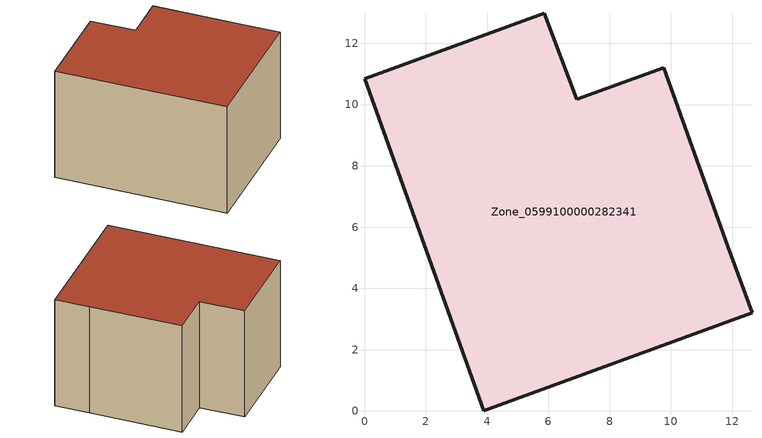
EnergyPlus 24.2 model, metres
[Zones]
Zone_0599100000282341
 floor ground (C_G): 6.93,10.17 9.76,11.21 11.85,5.38 12.65,3.2 3.89,0 0,10.84 5.87,12.99 z0
 wall outside (C_F): 3.89,0 12.65,3.2 11.85,5.38 9.76,11.21 6.93,10.17 5.87,12.99 0,10.84 3.89,0 z0:7.82
 roof outside (C_R): 5.87,12.99 0,10.84 3.89,0 12.65,3.2 11.85,5.38 9.76,11.21 6.93,10.17 z7.82
[BUILDING]
Pand.0599100000282341: North Axis=0; Terrain=City; Loads Convergence Tolerance Value=0.04; Temperature Convergence Tolerance Value=0.4; Solar Distribution=FullExterior; Maximum Number of Warmup Days=25; Minimum Number of Warmup Days=1
[Site:Location]
Rotterdam.The.Hague.AP_ZH_NLD Design_Conditions: Latitude=51.96; Longitude=4.45; Time Zone=1; Elevation=-4.5
[SITE:GROUNDTEMPERATURE:BUILDINGSURFACE]
18, 18, 18, 18, 18, 18, 18, 18, 18, 18, 18, 18
[MATERIAL] Thermal Absorptance=0.9; Solar Absorptance=0.7; Visible Absorptance=0.7
Name | Roughness | Thickness | Conductivity | Density | Specific Heat
G.TC.1946-1964 | MediumSmooth | 0.15 | 1 | 540 | 1210
F.TC.1946-1964 | Rough | 0.3 | 0.857143 | 1920 | 840
R.TC.1946-1964 | MediumRough | 0.2 | 0.235294 | 1500 | 1000
[CONSTRUCTION]
C_G: G.TC.1946-1964
C_F: F.TC.1946-1964
C_R: R.TC.1946-1964
[ZONE]
Zone_0599100000282341: Type=1; Multiplier=1; Ceiling Height=Autocalculate; Volume=Autocalculate; Floor Area=autocalculate; Part of Total Floor Area=Yes
[ZONEINFILTRATION:DESIGNFLOWRATE]
Infil_Zone_0599100000282341: Zone or ZoneList or Space or SpaceList=Zone_0599100000282341; Schedule=AlwaysOn; Design Flow Rate Calculation Method=Flow/Area; Flow Rate per Floor Area=0.003; Constant Term Coefficient=1; Temperature Term Coefficient=0; Velocity Term Coefficient=0; Velocity Squared Term Coefficient=0
[HVACTEMPLATE:ZONE:IDEALLOADSAIRSYSTEM]
Zone_0599100000282341: Maximum Heating Supply Air Temperature=50; Minimum Cooling Supply Air Temperature=13; Maximum Heating Supply Air Humidity Ratio=0.0156; Minimum Cooling Supply Air Humidity Ratio=0.0077; Heating Limit=NoLimit; Cooling Limit=NoLimit; Dehumidification Control Type=ConstantSensibleHeatRatio; Cooling Sensible Heat Ratio=0.7; Dehumidification Setpoint=60; Humidification Control Type=None; Humidification Setpoint=30; Outdoor Air Method=None; Outdoor Air Flow Rate per Person=0.00944; Outdoor Air Flow Rate per Zone Floor Area=0; Outdoor Air Flow Rate per Zone=0; Demand Controlled Ventilation Type=None; Outdoor Air Economizer Type=NoEconomizer; Heat Recovery Type=None; Sensible Heat Recovery Effectiveness=0.7; Latent Heat Recovery Effectiveness=0.65
[ZONECONTROL:THERMOSTAT]
ThermostatControl_Zone_0599100000282341: Zone or ZoneList=Zone_0599100000282341; Control Type Schedule=DualSetpointControlType; Control 1=Thermostat_Zone_0599100000282341; Temperature Difference Between Cutout And Setpoint=0
[THERMOSTATSETPOINT:DUALSETPOINT]
Thermostat_Zone_0599100000282341: Heating Setpoint Temperature Schedule=HeatingSetpoint_Zone_0599100000282341; Cooling Setpoint Temperature Schedule=CoolingSetpoint_Zone_0599100000282341
[SCHEDULE:COMPACT]
HeatingSetpoint_Zone_0599100000282341: Through: 12/31, For: AllDays, Until: 24:00, 21
CoolingSetpoint_Zone_0599100000282341: Through: 12/31, For: AllDays, Until: 24:00, 24
DualSetpointControlType: Through: 12/31, For: AllDays, Until: 24:00, 4
AlwaysOn: Through: 12/31, For: AllDays, Until: 24:00, 1
